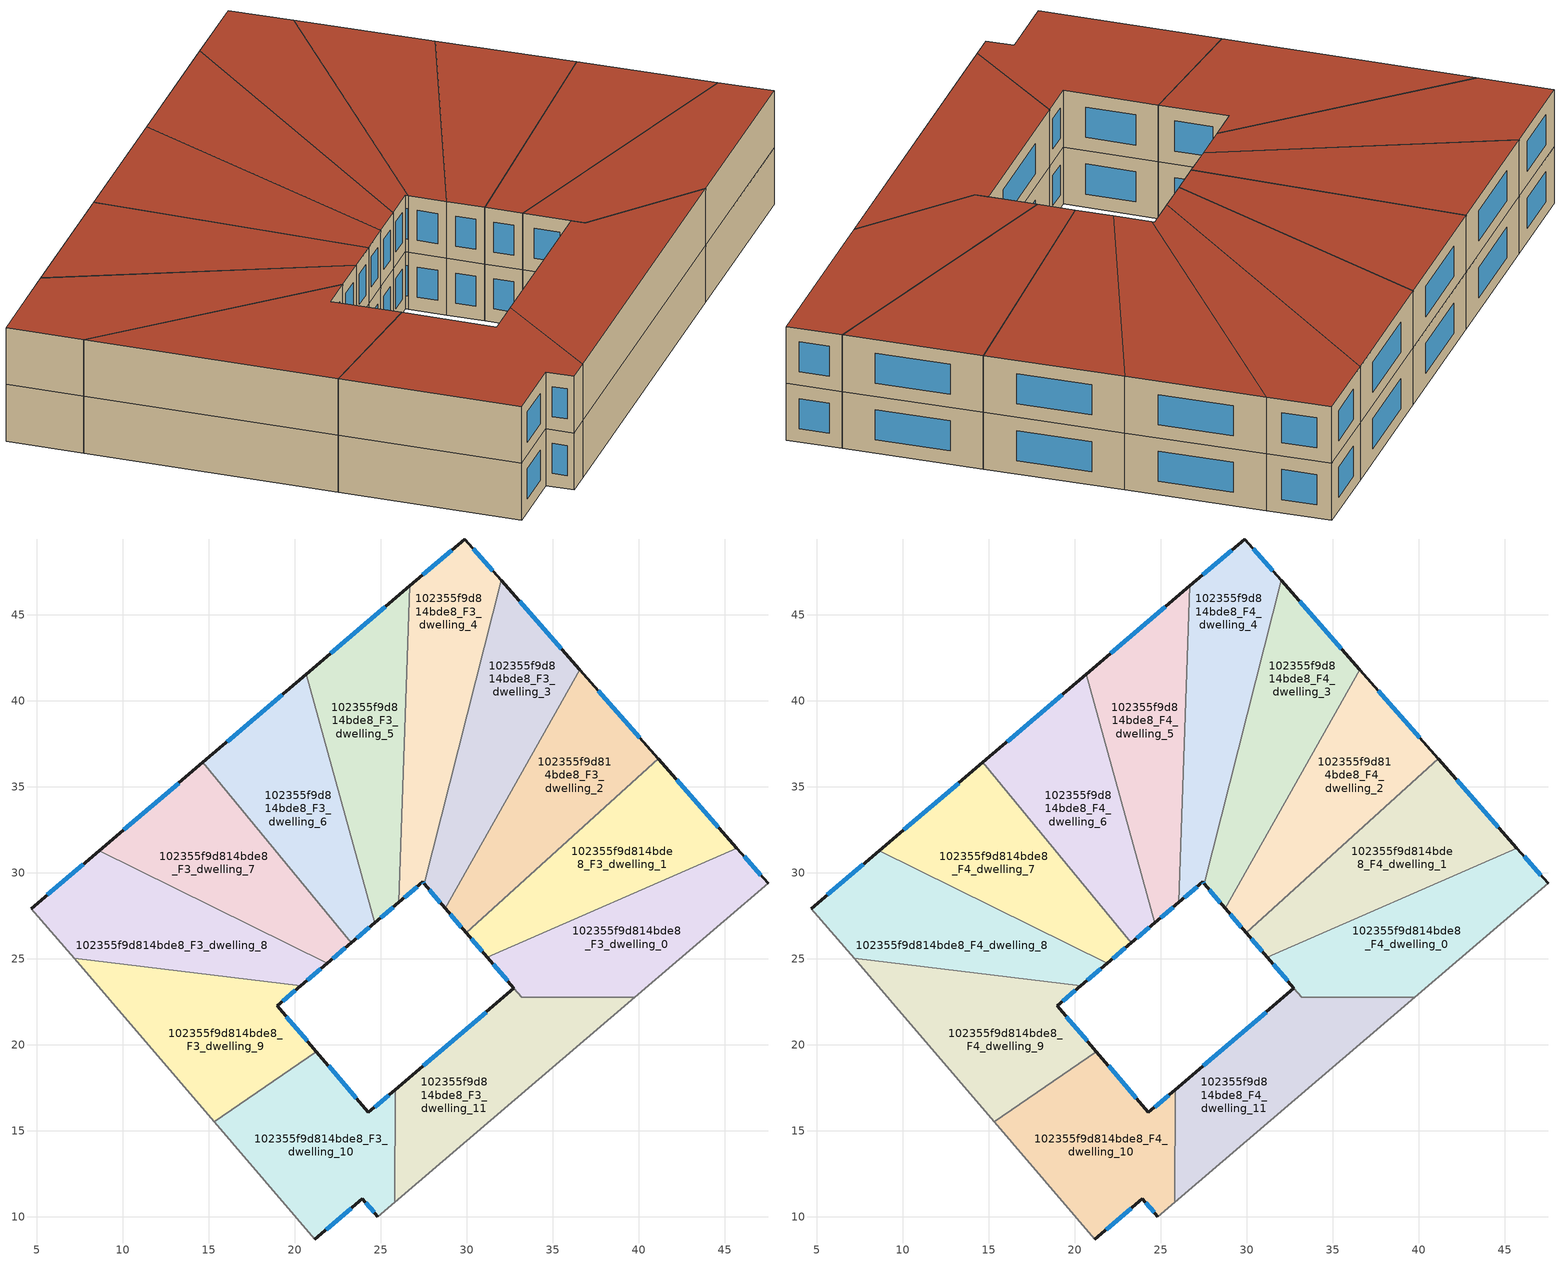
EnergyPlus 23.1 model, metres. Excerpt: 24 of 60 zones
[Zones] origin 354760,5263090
102355f9d814bde8_F3_dwelling_0
 floor to 102355f9d814bde8_F2_dwelling_0 (EU_floor_Construction): 45.7,31.43 47.52,29.37 39.77,22.76 33.19,22.76 31.19,25.09 z9
 wall outside (EU_wall_Construction): 47.52,29.37 45.7,31.43 / 31.19,25.09 32.74,23.28 z9:12
 wall to 102355f9d814bde8_F3_dwelling_1 (EU_wall_Construction): 45.7,31.43 31.19,25.09 z9:12
 wall adiabatic (EU_wall_Construction): 39.77,22.76 47.52,29.37 z9:12
 wall to 102355f9d814bde8_F3_dwelling_11 (EU_wall_Construction): 32.74,23.28 33.19,22.76 39.77,22.76 z9:12
 window (EU_Window_Construction): 47.09,29.86 46.13,30.95 / 31.55,24.67 32.38,23.7 z9.7:11.3
102355f9d814bde8_F3_dwelling_1
 floor to 102355f9d814bde8_F2_dwelling_1 (EU_floor_Construction): 41.14,36.62 45.7,31.43 31.19,25.09 29.98,26.5 z9
 wall outside (EU_wall_Construction): 29.98,26.5 31.19,25.09 / 45.7,31.43 41.14,36.62 z9:12
 wall to 102355f9d814bde8_F3_dwelling_2 (EU_wall_Construction): 41.14,36.62 29.98,26.5 z9:12
 window (EU_Window_Construction): 30.26,26.17 30.9,25.42 / 44.63,32.65 42.21,35.4 z9.7:11.3
102355f9d814bde8_F3_dwelling_10
 floor to 102355f9d814bde8_F2_dwelling_10 (EU_floor_Construction): 25.83,17.38 25.8,10.84 24.82,10 23.92,11.04 21.17,8.7 15.31,15.53 21.25,19.6 24.28,16.06 z9
 wall outside (EU_wall_Construction): 21.17,8.7 23.92,11.04 24.82,10 / 25.83,17.38 24.28,16.06 21.25,19.6 z9:12
 wall adiabatic (EU_wall_Construction): 15.31,15.53 21.17,8.7 / 24.82,10 25.8,10.84 z9:12
 wall to 102355f9d814bde8_F3_dwelling_9 (EU_wall_Construction): 21.25,19.6 15.31,15.53 z9:12
 wall to 102355f9d814bde8_F3_dwelling_11 (EU_wall_Construction): 25.8,10.84 25.83,17.38 z9:12
 window (EU_Window_Construction): 21.82,9.25 23.27,10.49 / 23.57,16.89 21.96,18.77 / 25.47,17.07 24.65,16.37 / 24.13,10.8 24.61,10.24 z9.7:11.3
102355f9d814bde8_F3_dwelling_11
 floor to 102355f9d814bde8_F2_dwelling_11 (EU_floor_Construction): 39.77,22.76 25.8,10.84 25.83,17.38 32.74,23.28 33.19,22.76 z9
 wall outside (EU_wall_Construction): 32.74,23.28 25.83,17.38 z9:12
 wall adiabatic (EU_wall_Construction): 25.8,10.84 39.77,22.76 z9:12
 window (EU_Window_Construction): 31.12,21.89 27.46,18.77 z9.7:11.3
102355f9d814bde8_F3_dwelling_2
 floor to 102355f9d814bde8_F2_dwelling_2 (EU_floor_Construction): 36.57,41.81 41.14,36.62 29.98,26.5 28.76,27.92 z9
 wall outside (EU_wall_Construction): 28.76,27.92 29.98,26.5 / 41.14,36.62 36.57,41.81 z9:12
 wall to 102355f9d814bde8_F3_dwelling_3 (EU_wall_Construction): 36.57,41.81 28.76,27.92 z9:12
 window (EU_Window_Construction): 29.05,27.58 29.69,26.83 / 40.07,37.84 37.64,40.59 z9.7:11.3
102355f9d814bde8_F3_dwelling_3
 floor to 102355f9d814bde8_F2_dwelling_3 (EU_floor_Construction): 32,47 36.57,41.81 28.76,27.92 27.53,29.35 z9
 wall outside (EU_wall_Construction): 27.53,29.35 28.76,27.92 / 36.57,41.81 32,47 z9:12
 wall to 102355f9d814bde8_F3_dwelling_4 (EU_wall_Construction): 32,47 27.53,29.35 z9:12
 window (EU_Window_Construction): 27.82,29.01 28.47,28.25 / 35.5,43.02 33.07,45.78 z9.7:11.3
102355f9d814bde8_F3_dwelling_4
 floor to 102355f9d814bde8_F2_dwelling_4 (EU_floor_Construction): 29.88,49.4 32,47 27.53,29.35 27.43,29.46 26.05,28.28 26.68,46.68 z9
 wall outside (EU_wall_Construction): 26.05,28.28 27.43,29.46 27.53,29.35 / 32,47 29.88,49.4 26.68,46.68 z9:12
 wall to 102355f9d814bde8_F3_dwelling_5 (EU_wall_Construction): 26.68,46.68 26.05,28.28 z9:12
 window (EU_Window_Construction): 27.46,29.43 27.51,29.38 / 26.37,28.56 27.11,29.18 / 29.13,48.76 27.43,47.32 / 31.5,47.56 30.38,48.84 z9.7:11.3
102355f9d814bde8_F3_dwelling_5
 floor to 102355f9d814bde8_F2_dwelling_5 (EU_floor_Construction): 26.68,46.68 26.05,28.28 24.66,27.1 20.67,41.55 z9
 wall outside (EU_wall_Construction): 24.66,27.1 26.05,28.28 / 26.68,46.68 20.67,41.55 z9:12
 wall to 102355f9d814bde8_F3_dwelling_6 (EU_wall_Construction): 20.67,41.55 24.66,27.1 z9:12
 window (EU_Window_Construction): 24.99,27.38 25.72,28 / 25.27,45.47 22.08,42.75 z9.7:11.3
102355f9d814bde8_F3_dwelling_6
 floor to 102355f9d814bde8_F2_dwelling_6 (EU_floor_Construction): 20.67,41.55 24.66,27.1 23.27,25.92 14.66,36.42 z9
 wall outside (EU_wall_Construction): 23.27,25.92 24.66,27.1 / 20.67,41.55 14.66,36.42 z9:12
 wall to 102355f9d814bde8_F3_dwelling_7 (EU_wall_Construction): 14.66,36.42 23.27,25.92 z9:12
 window (EU_Window_Construction): 23.6,26.19 24.34,26.82 / 19.26,40.34 16.07,37.62 z9.7:11.3
102355f9d814bde8_F3_dwelling_7
 floor to 102355f9d814bde8_F2_dwelling_7 (EU_floor_Construction): 14.66,36.42 23.27,25.92 21.88,24.73 8.64,31.29 z9
 wall outside (EU_wall_Construction): 21.88,24.73 23.27,25.92 / 14.66,36.42 8.64,31.29 z9:12
 wall to 102355f9d814bde8_F3_dwelling_8 (EU_wall_Construction): 8.64,31.29 21.88,24.73 z9:12
 window (EU_Window_Construction): 22.21,25.01 22.95,25.64 / 13.24,35.21 10.05,32.49 z9.7:11.3
102355f9d814bde8_F3_dwelling_8
 floor to 102355f9d814bde8_F2_dwelling_8 (EU_floor_Construction): 21.88,24.73 20.35,23.43 7.17,25.02 4.69,27.91 8.64,31.29 z9
 wall outside (EU_wall_Construction): 20.35,23.43 21.88,24.73 / 8.64,31.29 4.69,27.91 z9:12
 wall to 102355f9d814bde8_F3_dwelling_9 (EU_wall_Construction): 7.17,25.02 20.35,23.43 z9:12
 wall adiabatic (EU_wall_Construction): 4.69,27.91 7.17,25.02 z9:12
 window (EU_Window_Construction): 20.71,23.73 21.52,24.42 / 7.71,30.49 5.61,28.7 z9.7:11.3
102355f9d814bde8_F3_dwelling_9
 floor to 102355f9d814bde8_F2_dwelling_9 (EU_floor_Construction): 20.35,23.43 18.97,22.25 21.25,19.6 15.31,15.53 7.17,25.02 z9
 wall outside (EU_wall_Construction): 21.25,19.6 18.97,22.25 20.35,23.43 z9:12
 wall adiabatic (EU_wall_Construction): 7.17,25.02 15.31,15.53 z9:12
 window (EU_Window_Construction): 19.3,22.53 20.03,23.15 / 20.71,20.22 19.51,21.63 z9.7:11.3
102355f9d814bde8_F4_dwelling_0
 floor to 102355f9d814bde8_F3_dwelling_0 (EU_floor_Construction): 45.7,31.43 47.52,29.37 39.77,22.76 33.19,22.76 31.19,25.09 z12
 wall outside (EU_wall_Construction): 47.52,29.37 45.7,31.43 / 31.19,25.09 32.74,23.28 z12:15
 wall to 102355f9d814bde8_F4_dwelling_1 (EU_wall_Construction): 45.7,31.43 31.19,25.09 z12:15
 wall adiabatic (EU_wall_Construction): 39.77,22.76 47.52,29.37 z12:15
 wall to 102355f9d814bde8_F4_dwelling_11 (EU_wall_Construction): 32.74,23.28 33.19,22.76 39.77,22.76 z12:15
 window (EU_Window_Construction): 47.09,29.86 46.13,30.95 / 31.55,24.67 32.38,23.7 z12.7:14.3
 roof outside (EU_roof_Construction): 47.52,29.37 45.7,31.43 31.19,25.09 33.19,22.76 39.77,22.76 z15
102355f9d814bde8_F4_dwelling_1
 floor to 102355f9d814bde8_F3_dwelling_1 (EU_floor_Construction): 41.14,36.62 45.7,31.43 31.19,25.09 29.98,26.5 z12
 wall outside (EU_wall_Construction): 29.98,26.5 31.19,25.09 / 45.7,31.43 41.14,36.62 z12:15
 wall to 102355f9d814bde8_F4_dwelling_2 (EU_wall_Construction): 41.14,36.62 29.98,26.5 z12:15
 window (EU_Window_Construction): 30.26,26.17 30.9,25.42 / 44.63,32.65 42.21,35.4 z12.7:14.3
 roof outside (EU_roof_Construction): 45.7,31.43 41.14,36.62 29.98,26.5 31.19,25.09 z15
102355f9d814bde8_F4_dwelling_10
 floor to 102355f9d814bde8_F3_dwelling_10 (EU_floor_Construction): 25.83,17.38 25.8,10.84 24.82,10 23.92,11.04 21.17,8.7 15.31,15.53 21.25,19.6 24.28,16.06 z12
 wall outside (EU_wall_Construction): 21.17,8.7 23.92,11.04 24.82,10 / 25.83,17.38 24.28,16.06 21.25,19.6 z12:15
 wall adiabatic (EU_wall_Construction): 15.31,15.53 21.17,8.7 / 24.82,10 25.8,10.84 z12:15
 wall to 102355f9d814bde8_F4_dwelling_9 (EU_wall_Construction): 21.25,19.6 15.31,15.53 z12:15
 wall to 102355f9d814bde8_F4_dwelling_11 (EU_wall_Construction): 25.8,10.84 25.83,17.38 z12:15
 window (EU_Window_Construction): 21.82,9.25 23.27,10.49 / 23.57,16.89 21.96,18.77 / 25.47,17.07 24.65,16.37 / 24.13,10.8 24.61,10.24 z12.7:14.3
 roof outside (EU_roof_Construction): 24.82,10 25.8,10.84 25.83,17.38 24.28,16.06 21.25,19.6 15.31,15.53 21.17,8.7 23.92,11.04 z15
102355f9d814bde8_F4_dwelling_11
 floor to 102355f9d814bde8_F3_dwelling_11 (EU_floor_Construction): 39.77,22.76 25.8,10.84 25.83,17.38 32.74,23.28 33.19,22.76 z12
 wall outside (EU_wall_Construction): 32.74,23.28 25.83,17.38 z12:15
 wall adiabatic (EU_wall_Construction): 25.8,10.84 39.77,22.76 z12:15
 window (EU_Window_Construction): 31.12,21.89 27.46,18.77 z12.7:14.3
 roof outside (EU_roof_Construction): 39.77,22.76 33.19,22.76 32.74,23.28 25.83,17.38 25.8,10.84 z15
102355f9d814bde8_F4_dwelling_2
 floor to 102355f9d814bde8_F3_dwelling_2 (EU_floor_Construction): 36.57,41.81 41.14,36.62 29.98,26.5 28.76,27.92 z12
 wall outside (EU_wall_Construction): 28.76,27.92 29.98,26.5 / 41.14,36.62 36.57,41.81 z12:15
 wall to 102355f9d814bde8_F4_dwelling_3 (EU_wall_Construction): 36.57,41.81 28.76,27.92 z12:15
 window (EU_Window_Construction): 29.05,27.58 29.69,26.83 / 40.07,37.84 37.64,40.59 z12.7:14.3
 roof outside (EU_roof_Construction): 41.14,36.62 36.57,41.81 28.76,27.92 29.98,26.5 z15
102355f9d814bde8_F4_dwelling_3
 floor to 102355f9d814bde8_F3_dwelling_3 (EU_floor_Construction): 32,47 36.57,41.81 28.76,27.92 27.53,29.35 z12
 wall outside (EU_wall_Construction): 27.53,29.35 28.76,27.92 / 36.57,41.81 32,47 z12:15
 wall to 102355f9d814bde8_F4_dwelling_4 (EU_wall_Construction): 32,47 27.53,29.35 z12:15
 window (EU_Window_Construction): 27.82,29.01 28.47,28.25 / 35.5,43.02 33.07,45.78 z12.7:14.3
 roof outside (EU_roof_Construction): 28.76,27.92 36.57,41.81 32,47 27.53,29.35 z15
102355f9d814bde8_F4_dwelling_4
 floor to 102355f9d814bde8_F3_dwelling_4 (EU_floor_Construction): 29.88,49.4 32,47 27.53,29.35 27.43,29.46 26.05,28.28 26.68,46.68 z12
 wall outside (EU_wall_Construction): 26.05,28.28 27.43,29.46 27.53,29.35 / 32,47 29.88,49.4 26.68,46.68 z12:15
 wall to 102355f9d814bde8_F4_dwelling_5 (EU_wall_Construction): 26.68,46.68 26.05,28.28 z12:15
 window (EU_Window_Construction): 27.46,29.43 27.51,29.38 / 26.37,28.56 27.11,29.18 / 29.13,48.76 27.43,47.32 / 31.5,47.56 30.38,48.84 z12.7:14.3
 roof outside (EU_roof_Construction): 27.53,29.35 32,47 29.88,49.4 26.68,46.68 26.05,28.28 27.43,29.46 z15
102355f9d814bde8_F4_dwelling_5
 floor to 102355f9d814bde8_F3_dwelling_5 (EU_floor_Construction): 26.68,46.68 26.05,28.28 24.66,27.1 20.67,41.55 z12
 wall outside (EU_wall_Construction): 24.66,27.1 26.05,28.28 / 26.68,46.68 20.67,41.55 z12:15
 wall to 102355f9d814bde8_F4_dwelling_6 (EU_wall_Construction): 20.67,41.55 24.66,27.1 z12:15
 window (EU_Window_Construction): 24.99,27.38 25.72,28 / 25.27,45.47 22.08,42.75 z12.7:14.3
 roof outside (EU_roof_Construction): 26.05,28.28 26.68,46.68 20.67,41.55 24.66,27.1 z15
102355f9d814bde8_F4_dwelling_6
 floor to 102355f9d814bde8_F3_dwelling_6 (EU_floor_Construction): 20.67,41.55 24.66,27.1 23.27,25.92 14.66,36.42 z12
 wall outside (EU_wall_Construction): 23.27,25.92 24.66,27.1 / 20.67,41.55 14.66,36.42 z12:15
 wall to 102355f9d814bde8_F4_dwelling_7 (EU_wall_Construction): 14.66,36.42 23.27,25.92 z12:15
 window (EU_Window_Construction): 23.6,26.19 24.34,26.82 / 19.26,40.34 16.07,37.62 z12.7:14.3
 roof outside (EU_roof_Construction): 24.66,27.1 20.67,41.55 14.66,36.42 23.27,25.92 z15
102355f9d814bde8_F4_dwelling_7
 floor to 102355f9d814bde8_F3_dwelling_7 (EU_floor_Construction): 14.66,36.42 23.27,25.92 21.88,24.73 8.64,31.29 z12
 wall outside (EU_wall_Construction): 21.88,24.73 23.27,25.92 / 14.66,36.42 8.64,31.29 z12:15
 wall to 102355f9d814bde8_F4_dwelling_8 (EU_wall_Construction): 8.64,31.29 21.88,24.73 z12:15
 window (EU_Window_Construction): 22.21,25.01 22.95,25.64 / 13.24,35.21 10.05,32.49 z12.7:14.3
 roof outside (EU_roof_Construction): 23.27,25.92 14.66,36.42 8.64,31.29 21.88,24.73 z15
102355f9d814bde8_F4_dwelling_8
 floor to 102355f9d814bde8_F3_dwelling_8 (EU_floor_Construction): 21.88,24.73 20.35,23.43 7.17,25.02 4.69,27.91 8.64,31.29 z12
 wall outside (EU_wall_Construction): 20.35,23.43 21.88,24.73 / 8.64,31.29 4.69,27.91 z12:15
 wall to 102355f9d814bde8_F4_dwelling_9 (EU_wall_Construction): 7.17,25.02 20.35,23.43 z12:15
 wall adiabatic (EU_wall_Construction): 4.69,27.91 7.17,25.02 z12:15
 window (EU_Window_Construction): 20.71,23.73 21.52,24.42 / 7.71,30.49 5.61,28.7 z12.7:14.3
 roof outside (EU_roof_Construction): 21.88,24.73 8.64,31.29 4.69,27.91 7.17,25.02 20.35,23.43 z15
102355f9d814bde8_F4_dwelling_9
 floor to 102355f9d814bde8_F3_dwelling_9 (EU_floor_Construction): 20.35,23.43 18.97,22.25 21.25,19.6 15.31,15.53 7.17,25.02 z12
 wall outside (EU_wall_Construction): 21.25,19.6 18.97,22.25 20.35,23.43 z12:15
 wall adiabatic (EU_wall_Construction): 7.17,25.02 15.31,15.53 z12:15
 window (EU_Window_Construction): 19.3,22.53 20.03,23.15 / 20.71,20.22 19.51,21.63 z12.7:14.3
 roof outside (EU_roof_Construction): 21.25,19.6 18.97,22.25 20.35,23.43 7.17,25.02 15.31,15.53 z15
[Building]
EU S2 Campaign: North Axis=0; Terrain=City; Solar Distribution=FullExterior
[Site:Location]
Budapest.Ferenc.Liszt.Intl.AP: Latitude=47.437; Longitude=19.256; Time Zone=1; Elevation=185
[SizingPeriod:WeatherFileDays]
AnnualSizingPeriod: Begin Month=1; Begin Day of Month=1; End Month=12; End Day of Month=31; Day of Week for Start Day=Monday; Use Weather File Daylight Saving Period=No; Use Weather File Rain and Snow Indicators=No
[MATERIAL]
EU_InternalMass_Material: Roughness=MediumRough; Thickness=0.1; Conductivity=1; Density=1800; Specific Heat=900; Thermal Absorptance=0.9; Solar Absorptance=0.7; Visible Absorptance=0.7
[MATERIAL:NOMASS] Roughness=MediumRough; Thermal Absorptance=0.9; Solar Absorptance=0.7; Visible Absorptance=0.7
Name | Thermal Resistance
EU_wall_NoMass | 0.832559
EU_roof_NoMass | 1.39638
EU_floor_NoMass | 0.872794
[WINDOWMATERIAL:SIMPLEGLAZINGSYSTEM]
EU_Window_SimpleGlazing: UFactor=2.79869; Solar Heat Gain Coefficient=0.75; Visible Transmittance=0.75
[CONSTRUCTION]
EU_wall_Construction: EU_wall_NoMass
EU_roof_Construction: EU_roof_NoMass
EU_floor_Construction: EU_floor_NoMass
EU_Window_Construction: EU_Window_SimpleGlazing
EU_InternalMass_Construction: EU_InternalMass_Material
[ZONE] Type=1; Multiplier=1; Ceiling Height=autocalculate; Floor Area=autocalculate; Part of Total Floor Area=Yes
Name | Volume
102355f9d814bde8_F3_dwelling_0; 102355f9d814bde8_F4_dwelling_0 | 197.404
102355f9d814bde8_F3_dwelling_1; 102355f9d814bde8_F4_dwelling_1; 102355f9d814bde8_F3_dwelling_7; 102355f9d814bde8_F4_dwelling_7 | 198.232
102355f9d814bde8_F3_dwelling_10; 102355f9d814bde8_F4_dwelling_10 | 198.214
102355f9d814bde8_F3_dwelling_11; 102355f9d814bde8_F4_dwelling_11 | 199.033
102355f9d814bde8_F3_dwelling_2; 102355f9d814bde8_F4_dwelling_2 | 198.202
102355f9d814bde8_F3_dwelling_3; 102355f9d814bde8_F4_dwelling_3 | 198.215
102355f9d814bde8_F3_dwelling_4; 102355f9d814bde8_F4_dwelling_4 | 198.262
102355f9d814bde8_F3_dwelling_5; 102355f9d814bde8_F4_dwelling_5 | 198.184
102355f9d814bde8_F3_dwelling_6; 102355f9d814bde8_F4_dwelling_6 | 198.234
102355f9d814bde8_F3_dwelling_8; 102355f9d814bde8_F4_dwelling_8 | 198.235
102355f9d814bde8_F3_dwelling_9; 102355f9d814bde8_F4_dwelling_9 | 198.187
[INTERNALMASS] Construction=EU_InternalMass_Construction
Name | Zone or ZoneList | Surface Area
102355f9d814bde8_F3_dwelling_0_EU_InternalMass | 102355f9d814bde8_F3_dwelling_0 | 65.8007
102355f9d814bde8_F3_dwelling_1_EU_InternalMass | 102355f9d814bde8_F3_dwelling_1 | 66.0774
102355f9d814bde8_F3_dwelling_2_EU_InternalMass | 102355f9d814bde8_F3_dwelling_2 | 66.0675
102355f9d814bde8_F3_dwelling_3_EU_InternalMass | 102355f9d814bde8_F3_dwelling_3 | 66.0716
102355f9d814bde8_F3_dwelling_4_EU_InternalMass | 102355f9d814bde8_F3_dwelling_4 | 66.0871
102355f9d814bde8_F3_dwelling_5_EU_InternalMass | 102355f9d814bde8_F3_dwelling_5 | 66.0613
102355f9d814bde8_F3_dwelling_6_EU_InternalMass | 102355f9d814bde8_F3_dwelling_6 | 66.0782
102355f9d814bde8_F3_dwelling_7_EU_InternalMass | 102355f9d814bde8_F3_dwelling_7 | 66.0772
102355f9d814bde8_F3_dwelling_8_EU_InternalMass | 102355f9d814bde8_F3_dwelling_8 | 66.0786
102355f9d814bde8_F3_dwelling_9_EU_InternalMass | 102355f9d814bde8_F3_dwelling_9 | 66.0625
102355f9d814bde8_F3_dwelling_10_EU_InternalMass | 102355f9d814bde8_F3_dwelling_10 | 66.071
102355f9d814bde8_F3_dwelling_11_EU_InternalMass | 102355f9d814bde8_F3_dwelling_11 | 66.3414
102355f9d814bde8_F4_dwelling_0_EU_InternalMass | 102355f9d814bde8_F4_dwelling_0 | 65.8007
102355f9d814bde8_F4_dwelling_1_EU_InternalMass | 102355f9d814bde8_F4_dwelling_1 | 66.0774
102355f9d814bde8_F4_dwelling_2_EU_InternalMass | 102355f9d814bde8_F4_dwelling_2 | 66.0675
102355f9d814bde8_F4_dwelling_3_EU_InternalMass | 102355f9d814bde8_F4_dwelling_3 | 66.0716
102355f9d814bde8_F4_dwelling_4_EU_InternalMass | 102355f9d814bde8_F4_dwelling_4 | 66.0871
102355f9d814bde8_F4_dwelling_5_EU_InternalMass | 102355f9d814bde8_F4_dwelling_5 | 66.0613
102355f9d814bde8_F4_dwelling_6_EU_InternalMass | 102355f9d814bde8_F4_dwelling_6 | 66.0782
102355f9d814bde8_F4_dwelling_7_EU_InternalMass | 102355f9d814bde8_F4_dwelling_7 | 66.0772
102355f9d814bde8_F4_dwelling_8_EU_InternalMass | 102355f9d814bde8_F4_dwelling_8 | 66.0786
102355f9d814bde8_F4_dwelling_9_EU_InternalMass | 102355f9d814bde8_F4_dwelling_9 | 66.0625
102355f9d814bde8_F4_dwelling_10_EU_InternalMass | 102355f9d814bde8_F4_dwelling_10 | 66.071
102355f9d814bde8_F4_dwelling_11_EU_InternalMass | 102355f9d814bde8_F4_dwelling_11 | 66.3414
[OTHEREQUIPMENT] Fuel Type=Electricity; Design Level Calculation Method=Watts/Area; Power per Zone Floor Area=1; Fraction Latent=0; Fraction Radiant=0; Fraction Lost=0; Carbon Dioxide Generation Rate=0; EndUse Subcategory=EU_Step8_InternalGains
Name | Zone or ZoneList or Space or SpaceList | Schedule
EU_Step8_InternalGain_102355f9d814bde8_F3_dwelling_0_f000 | 102355f9d814bde8_F3_dwelling_0 | EU_Step8_GainSchedule_102355f9d814bde8_F3_dwelling_0_f000
EU_Step8_InternalGain_102355f9d814bde8_F3_dwelling_1_f000 | 102355f9d814bde8_F3_dwelling_1 | EU_Step8_GainSchedule_102355f9d814bde8_F3_dwelling_1_f000
EU_Step8_InternalGain_102355f9d814bde8_F3_dwelling_2_f000 | 102355f9d814bde8_F3_dwelling_2 | EU_Step8_GainSchedule_102355f9d814bde8_F3_dwelling_2_f000
EU_Step8_InternalGain_102355f9d814bde8_F3_dwelling_3_f000 | 102355f9d814bde8_F3_dwelling_3 | EU_Step8_GainSchedule_102355f9d814bde8_F3_dwelling_3_f000
EU_Step8_InternalGain_102355f9d814bde8_F3_dwelling_4_f000 | 102355f9d814bde8_F3_dwelling_4 | EU_Step8_GainSchedule_102355f9d814bde8_F3_dwelling_4_f000
EU_Step8_InternalGain_102355f9d814bde8_F3_dwelling_5_f000 | 102355f9d814bde8_F3_dwelling_5 | EU_Step8_GainSchedule_102355f9d814bde8_F3_dwelling_5_f000
EU_Step8_InternalGain_102355f9d814bde8_F3_dwelling_6_f000 | 102355f9d814bde8_F3_dwelling_6 | EU_Step8_GainSchedule_102355f9d814bde8_F3_dwelling_6_f000
EU_Step8_InternalGain_102355f9d814bde8_F3_dwelling_7_f000 | 102355f9d814bde8_F3_dwelling_7 | EU_Step8_GainSchedule_102355f9d814bde8_F3_dwelling_7_f000
EU_Step8_InternalGain_102355f9d814bde8_F3_dwelling_8_f000 | 102355f9d814bde8_F3_dwelling_8 | EU_Step8_GainSchedule_102355f9d814bde8_F3_dwelling_8_f000
EU_Step8_InternalGain_102355f9d814bde8_F3_dwelling_9_f000 | 102355f9d814bde8_F3_dwelling_9 | EU_Step8_GainSchedule_102355f9d814bde8_F3_dwelling_9_f000
EU_Step8_InternalGain_102355f9d814bde8_F3_dwelling_10_f000 | 102355f9d814bde8_F3_dwelling_10 | EU_Step8_GainSchedule_102355f9d814bde8_F3_dwelling_10_f000
EU_Step8_InternalGain_102355f9d814bde8_F3_dwelling_11_f000 | 102355f9d814bde8_F3_dwelling_11 | EU_Step8_GainSchedule_102355f9d814bde8_F3_dwelling_11_f000
EU_Step8_InternalGain_102355f9d814bde8_F4_dwelling_0_f000 | 102355f9d814bde8_F4_dwelling_0 | EU_Step8_GainSchedule_102355f9d814bde8_F4_dwelling_0_f000
EU_Step8_InternalGain_102355f9d814bde8_F4_dwelling_1_f000 | 102355f9d814bde8_F4_dwelling_1 | EU_Step8_GainSchedule_102355f9d814bde8_F4_dwelling_1_f000
EU_Step8_InternalGain_102355f9d814bde8_F4_dwelling_2_f000 | 102355f9d814bde8_F4_dwelling_2 | EU_Step8_GainSchedule_102355f9d814bde8_F4_dwelling_2_f000
EU_Step8_InternalGain_102355f9d814bde8_F4_dwelling_3_f000 | 102355f9d814bde8_F4_dwelling_3 | EU_Step8_GainSchedule_102355f9d814bde8_F4_dwelling_3_f000
EU_Step8_InternalGain_102355f9d814bde8_F4_dwelling_4_f000 | 102355f9d814bde8_F4_dwelling_4 | EU_Step8_GainSchedule_102355f9d814bde8_F4_dwelling_4_f000
EU_Step8_InternalGain_102355f9d814bde8_F4_dwelling_5_f000 | 102355f9d814bde8_F4_dwelling_5 | EU_Step8_GainSchedule_102355f9d814bde8_F4_dwelling_5_f000
EU_Step8_InternalGain_102355f9d814bde8_F4_dwelling_6_f000 | 102355f9d814bde8_F4_dwelling_6 | EU_Step8_GainSchedule_102355f9d814bde8_F4_dwelling_6_f000
EU_Step8_InternalGain_102355f9d814bde8_F4_dwelling_7_f000 | 102355f9d814bde8_F4_dwelling_7 | EU_Step8_GainSchedule_102355f9d814bde8_F4_dwelling_7_f000
EU_Step8_InternalGain_102355f9d814bde8_F4_dwelling_8_f000 | 102355f9d814bde8_F4_dwelling_8 | EU_Step8_GainSchedule_102355f9d814bde8_F4_dwelling_8_f000
EU_Step8_InternalGain_102355f9d814bde8_F4_dwelling_9_f000 | 102355f9d814bde8_F4_dwelling_9 | EU_Step8_GainSchedule_102355f9d814bde8_F4_dwelling_9_f000
EU_Step8_InternalGain_102355f9d814bde8_F4_dwelling_10_f000 | 102355f9d814bde8_F4_dwelling_10 | EU_Step8_GainSchedule_102355f9d814bde8_F4_dwelling_10_f000
EU_Step8_InternalGain_102355f9d814bde8_F4_dwelling_11_f000 | 102355f9d814bde8_F4_dwelling_11 | EU_Step8_GainSchedule_102355f9d814bde8_F4_dwelling_11_f000
[ZONEVENTILATION:DESIGNFLOWRATE] Schedule=EU_AlwaysOn; Design Flow Rate Calculation Method=AirChanges/Hour; Air Changes per Hour=0.475469; Ventilation Type=Natural; Fan Pressure Rise=0; Fan Total Efficiency=1; Constant Term Coefficient=1; Temperature Term Coefficient=0; Velocity Term Coefficient=0; Velocity Squared Term Coefficient=0; Minimum Indoor Temperature=-100; Maximum Indoor Temperature=100; Delta Temperature=-100; Minimum Outdoor Temperature=-100; Maximum Outdoor Temperature=100; Maximum Wind Speed=40
Name | Zone or ZoneList or Space or SpaceList
EU_ConstantAir_102355f9d814bde8_F3_dwelling_0 | 102355f9d814bde8_F3_dwelling_0
EU_ConstantAir_102355f9d814bde8_F3_dwelling_1 | 102355f9d814bde8_F3_dwelling_1
EU_ConstantAir_102355f9d814bde8_F3_dwelling_2 | 102355f9d814bde8_F3_dwelling_2
EU_ConstantAir_102355f9d814bde8_F3_dwelling_3 | 102355f9d814bde8_F3_dwelling_3
EU_ConstantAir_102355f9d814bde8_F3_dwelling_4 | 102355f9d814bde8_F3_dwelling_4
EU_ConstantAir_102355f9d814bde8_F3_dwelling_5 | 102355f9d814bde8_F3_dwelling_5
EU_ConstantAir_102355f9d814bde8_F3_dwelling_6 | 102355f9d814bde8_F3_dwelling_6
EU_ConstantAir_102355f9d814bde8_F3_dwelling_7 | 102355f9d814bde8_F3_dwelling_7
EU_ConstantAir_102355f9d814bde8_F3_dwelling_8 | 102355f9d814bde8_F3_dwelling_8
EU_ConstantAir_102355f9d814bde8_F3_dwelling_9 | 102355f9d814bde8_F3_dwelling_9
EU_ConstantAir_102355f9d814bde8_F3_dwelling_10 | 102355f9d814bde8_F3_dwelling_10
EU_ConstantAir_102355f9d814bde8_F3_dwelling_11 | 102355f9d814bde8_F3_dwelling_11
EU_ConstantAir_102355f9d814bde8_F4_dwelling_0 | 102355f9d814bde8_F4_dwelling_0
EU_ConstantAir_102355f9d814bde8_F4_dwelling_1 | 102355f9d814bde8_F4_dwelling_1
EU_ConstantAir_102355f9d814bde8_F4_dwelling_2 | 102355f9d814bde8_F4_dwelling_2
EU_ConstantAir_102355f9d814bde8_F4_dwelling_3 | 102355f9d814bde8_F4_dwelling_3
EU_ConstantAir_102355f9d814bde8_F4_dwelling_4 | 102355f9d814bde8_F4_dwelling_4
EU_ConstantAir_102355f9d814bde8_F4_dwelling_5 | 102355f9d814bde8_F4_dwelling_5
EU_ConstantAir_102355f9d814bde8_F4_dwelling_6 | 102355f9d814bde8_F4_dwelling_6
EU_ConstantAir_102355f9d814bde8_F4_dwelling_7 | 102355f9d814bde8_F4_dwelling_7
EU_ConstantAir_102355f9d814bde8_F4_dwelling_8 | 102355f9d814bde8_F4_dwelling_8
EU_ConstantAir_102355f9d814bde8_F4_dwelling_9 | 102355f9d814bde8_F4_dwelling_9
EU_ConstantAir_102355f9d814bde8_F4_dwelling_10 | 102355f9d814bde8_F4_dwelling_10
EU_ConstantAir_102355f9d814bde8_F4_dwelling_11 | 102355f9d814bde8_F4_dwelling_11
[HVACTEMPLATE:THERMOSTAT] Constant Heating Setpoint=20; Constant Cooling Setpoint=50
EU_HeatOnly_102355f9d814bde8_F0_dwelling_0; EU_HeatOnly_102355f9d814bde8_F0_dwelling_1; EU_HeatOnly_102355f9d814bde8_F0_dwelling_2; EU_HeatOnly_102355f9d814bde8_F0_dwelling_3; EU_HeatOnly_102355f9d814bde8_F0_dwelling_4; EU_HeatOnly_102355f9d814bde8_F0_dwelling_5; EU_HeatOnly_102355f9d814bde8_F0_dwelling_6; EU_HeatOnly_102355f9d814bde8_F0_dwelling_7; EU_HeatOnly_102355f9d814bde8_F0_dwelling_8; EU_HeatOnly_102355f9d814bde8_F0_dwelling_9; EU_HeatOnly_102355f9d814bde8_F0_dwelling_10; EU_HeatOnly_102355f9d814bde8_F0_dwelling_11; EU_HeatOnly_102355f9d814bde8_F1_dwelling_0; EU_HeatOnly_102355f9d814bde8_F1_dwelling_1; EU_HeatOnly_102355f9d814bde8_F1_dwelling_2; EU_HeatOnly_102355f9d814bde8_F1_dwelling_3; EU_HeatOnly_102355f9d814bde8_F1_dwelling_4; EU_HeatOnly_102355f9d814bde8_F1_dwelling_5; EU_HeatOnly_102355f9d814bde8_F1_dwelling_6; EU_HeatOnly_102355f9d814bde8_F1_dwelling_7; EU_HeatOnly_102355f9d814bde8_F1_dwelling_8; EU_HeatOnly_102355f9d814bde8_F1_dwelling_9; EU_HeatOnly_102355f9d814bde8_F1_dwelling_10; EU_HeatOnly_102355f9d814bde8_F1_dwelling_11; EU_HeatOnly_102355f9d814bde8_F2_dwelling_0; EU_HeatOnly_102355f9d814bde8_F2_dwelling_1; EU_HeatOnly_102355f9d814bde8_F2_dwelling_2; EU_HeatOnly_102355f9d814bde8_F2_dwelling_3; EU_HeatOnly_102355f9d814bde8_F2_dwelling_4; EU_HeatOnly_102355f9d814bde8_F2_dwelling_5; EU_HeatOnly_102355f9d814bde8_F2_dwelling_6; EU_HeatOnly_102355f9d814bde8_F2_dwelling_7; EU_HeatOnly_102355f9d814bde8_F2_dwelling_8; EU_HeatOnly_102355f9d814bde8_F2_dwelling_9; EU_HeatOnly_102355f9d814bde8_F2_dwelling_10; EU_HeatOnly_102355f9d814bde8_F2_dwelling_11; EU_HeatOnly_102355f9d814bde8_F3_dwelling_0; EU_HeatOnly_102355f9d814bde8_F3_dwelling_1; EU_HeatOnly_102355f9d814bde8_F3_dwelling_2; EU_HeatOnly_102355f9d814bde8_F3_dwelling_3; EU_HeatOnly_102355f9d814bde8_F3_dwelling_4; EU_HeatOnly_102355f9d814bde8_F3_dwelling_5; EU_HeatOnly_102355f9d814bde8_F3_dwelling_6; EU_HeatOnly_102355f9d814bde8_F3_dwelling_7; EU_HeatOnly_102355f9d814bde8_F3_dwelling_8; EU_HeatOnly_102355f9d814bde8_F3_dwelling_9; EU_HeatOnly_102355f9d814bde8_F3_dwelling_10; EU_HeatOnly_102355f9d814bde8_F3_dwelling_11; EU_HeatOnly_102355f9d814bde8_F4_dwelling_0; EU_HeatOnly_102355f9d814bde8_F4_dwelling_1; EU_HeatOnly_102355f9d814bde8_F4_dwelling_2; EU_HeatOnly_102355f9d814bde8_F4_dwelling_3; EU_HeatOnly_102355f9d814bde8_F4_dwelling_4; EU_HeatOnly_102355f9d814bde8_F4_dwelling_5; EU_HeatOnly_102355f9d814bde8_F4_dwelling_6; EU_HeatOnly_102355f9d814bde8_F4_dwelling_7; EU_HeatOnly_102355f9d814bde8_F4_dwelling_8; EU_HeatOnly_102355f9d814bde8_F4_dwelling_9; EU_HeatOnly_102355f9d814bde8_F4_dwelling_10; EU_HeatOnly_102355f9d814bde8_F4_dwelling_11
[HVACTEMPLATE:ZONE:IDEALLOADSAIRSYSTEM] System Availability Schedule=EU_AlwaysOn; Maximum Heating Supply Air Temperature=50; Minimum Cooling Supply Air Temperature=13; Maximum Heating Supply Air Humidity Ratio=0.0156; Minimum Cooling Supply Air Humidity Ratio=0.0077; Heating Limit=NoLimit; Cooling Limit=NoLimit; Heating Availability Schedule=EU_AlwaysOn; Cooling Availability Schedule=EU_CoolingOff; Dehumidification Control Type=ConstantSensibleHeatRatio; Cooling Sensible Heat Ratio=0.7; Dehumidification Setpoint=60; Humidification Control Type=None; Humidification Setpoint=30; Outdoor Air Method=None; Outdoor Air Flow Rate per Person=0.00944; Outdoor Air Flow Rate per Zone Floor Area=0; Outdoor Air Flow Rate per Zone=0; Demand Controlled Ventilation Type=None; Outdoor Air Economizer Type=NoEconomizer; Heat Recovery Type=None; Sensible Heat Recovery Effectiveness=0.7; Latent Heat Recovery Effectiveness=0.65
Name | Template Thermostat
102355f9d814bde8_F3_dwelling_0 | EU_HeatOnly_102355f9d814bde8_F3_dwelling_0
102355f9d814bde8_F3_dwelling_1 | EU_HeatOnly_102355f9d814bde8_F3_dwelling_1
102355f9d814bde8_F3_dwelling_2 | EU_HeatOnly_102355f9d814bde8_F3_dwelling_2
102355f9d814bde8_F3_dwelling_3 | EU_HeatOnly_102355f9d814bde8_F3_dwelling_3
102355f9d814bde8_F3_dwelling_4 | EU_HeatOnly_102355f9d814bde8_F3_dwelling_4
102355f9d814bde8_F3_dwelling_5 | EU_HeatOnly_102355f9d814bde8_F3_dwelling_5
102355f9d814bde8_F3_dwelling_6 | EU_HeatOnly_102355f9d814bde8_F3_dwelling_6
102355f9d814bde8_F3_dwelling_7 | EU_HeatOnly_102355f9d814bde8_F3_dwelling_7
102355f9d814bde8_F3_dwelling_8 | EU_HeatOnly_102355f9d814bde8_F3_dwelling_8
102355f9d814bde8_F3_dwelling_9 | EU_HeatOnly_102355f9d814bde8_F3_dwelling_9
102355f9d814bde8_F3_dwelling_10 | EU_HeatOnly_102355f9d814bde8_F3_dwelling_10
102355f9d814bde8_F3_dwelling_11 | EU_HeatOnly_102355f9d814bde8_F3_dwelling_11
102355f9d814bde8_F4_dwelling_0 | EU_HeatOnly_102355f9d814bde8_F4_dwelling_0
102355f9d814bde8_F4_dwelling_1 | EU_HeatOnly_102355f9d814bde8_F4_dwelling_1
102355f9d814bde8_F4_dwelling_2 | EU_HeatOnly_102355f9d814bde8_F4_dwelling_2
102355f9d814bde8_F4_dwelling_3 | EU_HeatOnly_102355f9d814bde8_F4_dwelling_3
102355f9d814bde8_F4_dwelling_4 | EU_HeatOnly_102355f9d814bde8_F4_dwelling_4
102355f9d814bde8_F4_dwelling_5 | EU_HeatOnly_102355f9d814bde8_F4_dwelling_5
102355f9d814bde8_F4_dwelling_6 | EU_HeatOnly_102355f9d814bde8_F4_dwelling_6
102355f9d814bde8_F4_dwelling_7 | EU_HeatOnly_102355f9d814bde8_F4_dwelling_7
102355f9d814bde8_F4_dwelling_8 | EU_HeatOnly_102355f9d814bde8_F4_dwelling_8
102355f9d814bde8_F4_dwelling_9 | EU_HeatOnly_102355f9d814bde8_F4_dwelling_9
102355f9d814bde8_F4_dwelling_10 | EU_HeatOnly_102355f9d814bde8_F4_dwelling_10
102355f9d814bde8_F4_dwelling_11 | EU_HeatOnly_102355f9d814bde8_F4_dwelling_11
[SIZING:ZONE] Zone Cooling Design Supply Air Temperature Input Method=SupplyAirTemperature; Zone Cooling Design Supply Air Temperature=13; Zone Heating Design Supply Air Temperature Input Method=SupplyAirTemperature; Zone Heating Design Supply Air Temperature=50; Zone Cooling Design Supply Air Humidity Ratio=0.008; Zone Heating Design Supply Air Humidity Ratio=0.008; Cooling Design Air Flow Method=DesignDay; Cooling Design Air Flow Rate=0; Cooling Minimum Air Flow per Zone Floor Area=0.000762; Cooling Minimum Air Flow=0; Cooling Minimum Air Flow Fraction=0.2; Heating Design Air Flow Method=DesignDay; Heating Design Air Flow Rate=0; Heating Maximum Air Flow per Zone Floor Area=0.002032; Heating Maximum Air Flow=0.141576; Heating Maximum Air Flow Fraction=0.3; Account for Dedicated Outdoor Air System=No; Dedicated Outdoor Air System Control Strategy=NeutralSupplyAir; Dedicated Outdoor Air Low Setpoint Temperature for Design=autosize; Dedicated Outdoor Air High Setpoint Temperature for Design=autosize; Zone Load Sizing Method=Sensible Load Only No Latent Load; Zone Latent Cooling Design Supply Air Humidity Ratio Input Method=HumidityRatioDifference; Zone Cooling Design Supply Air Humidity Ratio Difference=0.005; Zone Latent Heating Design Supply Air Humidity Ratio Input Method=HumidityRatioDifference; Zone Humidification Design Supply Air Humidity Ratio Difference=0.005
102355f9d814bde8_F3_dwelling_0; 102355f9d814bde8_F3_dwelling_1; 102355f9d814bde8_F3_dwelling_2; 102355f9d814bde8_F3_dwelling_3; 102355f9d814bde8_F3_dwelling_4; 102355f9d814bde8_F3_dwelling_5; 102355f9d814bde8_F3_dwelling_6; 102355f9d814bde8_F3_dwelling_7; 102355f9d814bde8_F3_dwelling_8; 102355f9d814bde8_F3_dwelling_9; 102355f9d814bde8_F3_dwelling_10; 102355f9d814bde8_F3_dwelling_11; 102355f9d814bde8_F4_dwelling_0; 102355f9d814bde8_F4_dwelling_1; 102355f9d814bde8_F4_dwelling_2; 102355f9d814bde8_F4_dwelling_3; 102355f9d814bde8_F4_dwelling_4; 102355f9d814bde8_F4_dwelling_5; 102355f9d814bde8_F4_dwelling_6; 102355f9d814bde8_F4_dwelling_7; 102355f9d814bde8_F4_dwelling_8; 102355f9d814bde8_F4_dwelling_9; 102355f9d814bde8_F4_dwelling_10; 102355f9d814bde8_F4_dwelling_11
[SCHEDULE:CONSTANT]
Name | Hourly Value
EU_AlwaysOn | 1
EU_CoolingOff | 0
[SCHEDULE:FILE] Column Number=1; Rows to Skip at Top=0; Number of Hours of Data=8760; Column Separator=Comma; Interpolate to Timestep=No; Minutes per Item=60; Adjust Schedule for Daylight Savings=Yes
Name | File
EU_Step8_GainSchedule_102355f9d814bde8_F3_dwelling_0_f000 | ../../schedules/102355f9d814bde8/102355f9d814bde8_F3_dwelling_0_f000_gain.csv
EU_Step8_GainSchedule_102355f9d814bde8_F3_dwelling_1_f000 | ../../schedules/102355f9d814bde8/102355f9d814bde8_F3_dwelling_1_f000_gain.csv
EU_Step8_GainSchedule_102355f9d814bde8_F3_dwelling_2_f000 | ../../schedules/102355f9d814bde8/102355f9d814bde8_F3_dwelling_2_f000_gain.csv
EU_Step8_GainSchedule_102355f9d814bde8_F3_dwelling_3_f000 | ../../schedules/102355f9d814bde8/102355f9d814bde8_F3_dwelling_3_f000_gain.csv
EU_Step8_GainSchedule_102355f9d814bde8_F3_dwelling_4_f000 | ../../schedules/102355f9d814bde8/102355f9d814bde8_F3_dwelling_4_f000_gain.csv
EU_Step8_GainSchedule_102355f9d814bde8_F3_dwelling_5_f000 | ../../schedules/102355f9d814bde8/102355f9d814bde8_F3_dwelling_5_f000_gain.csv
EU_Step8_GainSchedule_102355f9d814bde8_F3_dwelling_6_f000 | ../../schedules/102355f9d814bde8/102355f9d814bde8_F3_dwelling_6_f000_gain.csv
EU_Step8_GainSchedule_102355f9d814bde8_F3_dwelling_7_f000 | ../../schedules/102355f9d814bde8/102355f9d814bde8_F3_dwelling_7_f000_gain.csv
EU_Step8_GainSchedule_102355f9d814bde8_F3_dwelling_8_f000 | ../../schedules/102355f9d814bde8/102355f9d814bde8_F3_dwelling_8_f000_gain.csv
EU_Step8_GainSchedule_102355f9d814bde8_F3_dwelling_9_f000 | ../../schedules/102355f9d814bde8/102355f9d814bde8_F3_dwelling_9_f000_gain.csv
EU_Step8_GainSchedule_102355f9d814bde8_F3_dwelling_10_f000 | ../../schedules/102355f9d814bde8/102355f9d814bde8_F3_dwelling_10_f000_gain.csv
EU_Step8_GainSchedule_102355f9d814bde8_F3_dwelling_11_f000 | ../../schedules/102355f9d814bde8/102355f9d814bde8_F3_dwelling_11_f000_gain.csv
EU_Step8_GainSchedule_102355f9d814bde8_F4_dwelling_0_f000 | ../../schedules/102355f9d814bde8/102355f9d814bde8_F4_dwelling_0_f000_gain.csv
EU_Step8_GainSchedule_102355f9d814bde8_F4_dwelling_1_f000 | ../../schedules/102355f9d814bde8/102355f9d814bde8_F4_dwelling_1_f000_gain.csv
EU_Step8_GainSchedule_102355f9d814bde8_F4_dwelling_2_f000 | ../../schedules/102355f9d814bde8/102355f9d814bde8_F4_dwelling_2_f000_gain.csv
EU_Step8_GainSchedule_102355f9d814bde8_F4_dwelling_3_f000 | ../../schedules/102355f9d814bde8/102355f9d814bde8_F4_dwelling_3_f000_gain.csv
EU_Step8_GainSchedule_102355f9d814bde8_F4_dwelling_4_f000 | ../../schedules/102355f9d814bde8/102355f9d814bde8_F4_dwelling_4_f000_gain.csv
EU_Step8_GainSchedule_102355f9d814bde8_F4_dwelling_5_f000 | ../../schedules/102355f9d814bde8/102355f9d814bde8_F4_dwelling_5_f000_gain.csv
EU_Step8_GainSchedule_102355f9d814bde8_F4_dwelling_6_f000 | ../../schedules/102355f9d814bde8/102355f9d814bde8_F4_dwelling_6_f000_gain.csv
EU_Step8_GainSchedule_102355f9d814bde8_F4_dwelling_7_f000 | ../../schedules/102355f9d814bde8/102355f9d814bde8_F4_dwelling_7_f000_gain.csv
EU_Step8_GainSchedule_102355f9d814bde8_F4_dwelling_8_f000 | ../../schedules/102355f9d814bde8/102355f9d814bde8_F4_dwelling_8_f000_gain.csv
EU_Step8_GainSchedule_102355f9d814bde8_F4_dwelling_9_f000 | ../../schedules/102355f9d814bde8/102355f9d814bde8_F4_dwelling_9_f000_gain.csv
EU_Step8_GainSchedule_102355f9d814bde8_F4_dwelling_10_f000 | ../../schedules/102355f9d814bde8/102355f9d814bde8_F4_dwelling_10_f000_gain.csv
EU_Step8_GainSchedule_102355f9d814bde8_F4_dwelling_11_f000 | ../../schedules/102355f9d814bde8/102355f9d814bde8_F4_dwelling_11_f000_gain.csv
